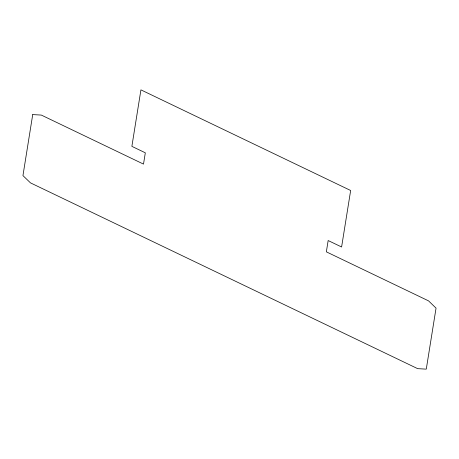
<?xml version="1.0" encoding="UTF-8"?>
<svg xmlns="http://www.w3.org/2000/svg" width="459" height="459" viewBox="0 0 459 459"><rect width="100%" height="100%" fill="white"/><g stroke="black" fill="none" stroke-linecap="round" stroke-linejoin="round"><path stroke-width="0.69" d="M32.721 114.595L22.95 175.613L30.472 182.871L417.667 368.657L426.279 369.139L436.05 308.127L428.528 300.863L326.349 251.836L328.162 240.539L341.605 246.988L350.653 190.496L140.924 89.861L131.876 146.358L145.319 152.807L143.506 164.104L41.333 115.077L32.721 114.595"/></g></svg>
